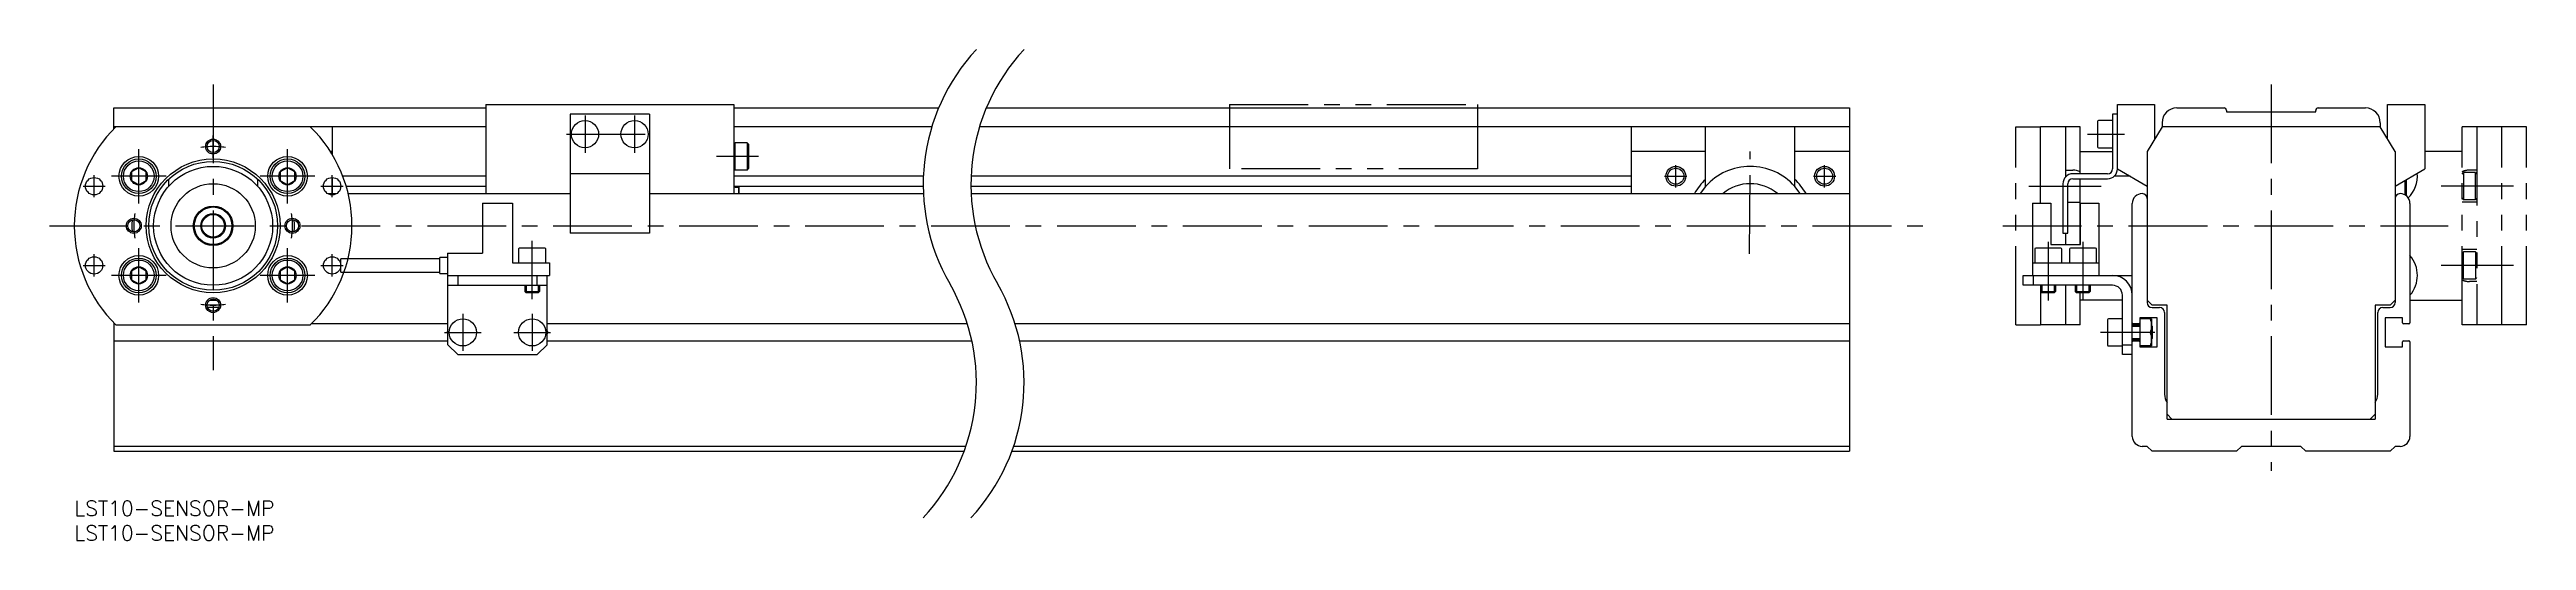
# Model space of a CAD drawing. Extents: x -5 to 495, y -8 to 91.
import ezdxf

# ---------------------------------------------------------------- set-up
doc = ezdxf.new("R2010")
doc.units = 0
doc.header["$LTSCALE"] = 0.5
for name, pattern in [('CENTER', [50.8, 31.75, -6.35, 6.35, -6.35]), ('DASHED', [19.05, 12.7, -6.35]), ('PHANTOM', [63.5, 31.75, -6.35, 6.35, -6.35, 6.35, -6.35])]:
    doc.linetypes.add(name, pattern=pattern)
for name, color, linetype in [('MSM_CENTER', 1, 'CENTER'), ('MSM_CONTINUOUS', 7, 'CONTINUOUS'), ('MSM_DASHED', 4, 'DASHED'), ('MSM_IMAGINARY', 6, 'PHANTOM'), ('MSM_NARROW', 5, 'CONTINUOUS'), ('MSM_PART_NUMBER', 7, 'CONTINUOUS')]:
    doc.layers.add(name, color=color, linetype=linetype)
doc.styles.get("Standard").update_dxf_attribs({"font": 'txt.shx', "height": 3, "bigfont": 'bigfont.shx'})

msp = doc.modelspace()

# ---------------------------------------------------------------- linework, layer by layer
at = {"layer": 'MSM_CENTER'}
for p, q in [((28, 84), (28, 26.37)), ((443.07, 84), (443.07, 6.05)), ((103, 77.75), (103, 70.25)), ((113, 77.75), (113, 70.25)), ((13, 60), (13, 71)), ((28, 69.25), (28, 73.75)), ((43, 60), (43, 71)), ((99.25, 74), (116.75, 74)), ((337.88, 49.88), (338, 70.52)), ((406.03, 74), (413.52, 74)), ((4, 61.25), (4, 65.75)), ((18.5, 65.5), (7.5, 65.5)), ((48.5, 65.5), (37.5, 65.5)), ((52, 61.25), (52, 65.75)), ((138, 69.5), (129.5, 69.5)), ((320.75, 65.5), (325.25, 65.5)), ((323, 63.25), (323, 67.75)), ((350.75, 65.5), (355.25, 65.5)), ((353, 63.25), (353, 67.75)), ((1.75, 63.5), (6.25, 63.5)), ((49.75, 63.5), (54.25, 63.5)), ((394.21, 63.5), (408.79, 63.5)), ((491.93, 63.5), (477.35, 63.5)), ((-5, 55.5), (375.23, 55.5)), ((388.93, 55.5), (478.79, 55.5)), ((13, 40), (13, 51)), ((43, 40), (43, 51)), ((92.35, 40.68), (92.35, 52.5)), ((398.07, 52.3), (398.07, 40.46)), ((405.07, 52.3), (405.07, 40.46)), ((1.75, 47.5), (6.25, 47.5)), ((4, 45.25), (4, 49.75)), ((18.5, 45.5), (7.5, 45.5)), ((48.5, 45.5), (37.5, 45.5)), ((49.75, 47.5), (54.25, 47.5)), ((52, 45.25), (52, 49.75)), ((491.93, 47.5), (477.35, 47.5)), ((78.35, 37.75), (78.35, 30.25)), ((92.35, 37.75), (92.35, 30.25)), ((74.67, 34), (82.03, 34)), ((88.67, 34), (96.03, 34)), ((419.6, 34), (408.64, 34))]:
    msp.add_line(p, q, dxfattribs=at)
for start, end in [(81.0384, 98.9616), (171.0384, 188.9616), (351.0384, 8.9616), (261.0384, 278.9616)]:
    msp.add_arc((28, 55.5), 16, start, end, dxfattribs=at)
at = {"layer": 'MSM_CONTINUOUS'}
for p, q in [((83, 80), (133, 80)), ((83, 80), (83, 62)), ((133, 80), (133, 62)), ((412.07, 67), (412.07, 80)), ((412.07, 80), (419.57, 80)), ((419.57, 80), (419.57, 73)), ((466.57, 73), (466.57, 80)), ((466.57, 80), (474.07, 80)), ((474.07, 80), (474.07, 67)), ((8, 75.1), (8, 79.3)), ((8, 79.3), (83, 79.3)), ((83, 75.5), (8, 75.5)), ((52, 75.5), (52, 69.92)), ((116, 78), (100, 78)), ((100, 78), (100, 54)), ((116, 78), (116, 54)), ((133, 79.3), (174.32, 79.3)), ((172.95, 75.5), (133, 75.5)), ((358, 75.5), (182.57, 75.5)), ((183.94, 79.3), (358, 79.3)), ((314, 75.5), (314, 62)), ((329, 63.44), (329, 75.5)), ((347, 63.44), (347, 75.5)), ((358, 79.3), (358, 10)), ((396.57, 60.1), (396.57, 75.5)), ((404.57, 75.5), (396.57, 75.5)), ((401.57, 75.5), (401.57, 65.32)), ((404.57, 66), (404.57, 75.5)), ((408.07, 76.55), (408.07, 71.45)), ((411.07, 76.75), (408.27, 76.75)), ((412.07, 78), (411.07, 78)), ((411.07, 78), (411.07, 67)), ((421.07, 75.5), (418.07, 70.5)), ((421.07, 76.3), (421.07, 75.5)), ((465.07, 75.5), (421.07, 75.5)), ((424.07, 79.3), (433.57, 79.3)), ((434.07, 78.8), (434.07, 78.5)), ((434.07, 78.5), (452.07, 78.5)), ((452.07, 78.5), (452.07, 78.8)), ((452.57, 79.3), (462.07, 79.3)), ((465.07, 76.3), (465.07, 75.5)), ((468.07, 70.5), (465.07, 75.5)), ((52, 70.5), (51.64, 70.5)), ((133, 71.95), (133.3, 72.25)), ((135.7, 72.25), (133.3, 72.25)), ((133.3, 66.75), (133.3, 72.25)), ((136, 71.95), (135.7, 72.25)), ((135.7, 72.25), (135.7, 66.75)), ((136, 71.95), (136, 67.05)), ((329, 70.5), (314, 70.5)), ((358, 70.5), (347, 70.5)), ((404.57, 70.5), (411.07, 70.5)), ((408.27, 71.25), (411.07, 71.25)), ((418.07, 70.5), (418.07, 40)), ((468.07, 70.5), (468.07, 40)), ((13, 67.23), (11.5, 66.37)), ((11.5, 66.37), (11.5, 64.63)), ((14.5, 66.37), (13, 67.23)), ((14.5, 64.63), (14.5, 66.37)), ((43, 67.23), (41.5, 66.37)), ((41.5, 66.37), (41.5, 64.63)), ((44.5, 66.37), (43, 67.23)), ((44.5, 64.63), (44.5, 66.37)), ((52, 65.25), (52, 62)), ((54.11, 65.62), (83, 65.62)), ((116, 66), (100, 66)), ((133, 67.05), (133.3, 66.75)), ((133, 65.62), (171.25, 65.62)), ((135.7, 66.75), (133.3, 66.75)), ((135.7, 66.75), (136, 67.05)), ((180.87, 65.62), (314, 65.62)), ((401.57, 66.75), (403.06, 66.75)), ((410.07, 66), (403.07, 66)), ((403.07, 65), (410.07, 65)), ((404.57, 51.7), (404.57, 65)), ((414.66, 65.5), (411.39, 65.5)), ((412.07, 67), (418.07, 63.53)), ((468.07, 63.53), (474.07, 67)), ((11.5, 64.63), (13, 63.77)), ((13, 63.77), (14.5, 64.63)), ((19, 64.88), (19, 63.44)), ((37, 63.44), (37, 64.88)), ((41.5, 64.63), (43, 63.77)), ((43, 63.77), (44.5, 64.63)), ((53.75, 63.42), (50.25, 63.42)), ((51.1, 62), (52.9, 62)), ((83, 63.42), (54.86, 63.42)), ((55.24, 62), (100, 62)), ((82.35, 60.1), (88.35, 60.1)), ((82.35, 60.1), (82.35, 50)), ((88.35, 60.1), (88.35, 48)), ((116, 62), (171.25, 62)), ((171.21, 63.42), (133, 63.42)), ((133.5, 63.3), (134, 63.3)), ((134, 62), (134, 63.3)), ((134, 63.3), (134, 62)), ((314, 63.42), (180.83, 63.42)), ((180.87, 62), (358, 62)), ((329, 63.44), (327.91, 62)), ((348.09, 62), (347, 63.44)), ((394.93, 60.1), (394.93, 48)), ((394.93, 60.1), (398.63, 60.1)), ((398.63, 60.1), (398.63, 51.7)), ((401.07, 64), (401.07, 54)), ((402.07, 54), (402.07, 64)), ((402.07, 60.25), (404.57, 60.25)), ((404.63, 51.7), (404.63, 60.1)), ((404.63, 60.1), (408.33, 60.1)), ((408.33, 60.1), (408.33, 48)), ((415.07, 13), (415.07, 60)), ((470.07, 61.73), (470.07, 64.69)), ((470.36, 61.53), (470.36, 64.85)), ((471.07, 60), (471.07, 35.9)), ((75.25, 50), (75.25, 45.5)), ((75.25, 50), (82.35, 50)), ((89.6, 50.8), (89.6, 48)), ((94.9, 51), (89.8, 51)), ((95.1, 48), (95.1, 50.8)), ((116, 54), (100, 54)), ((395.38, 50.8), (395.38, 48)), ((400.68, 51), (395.58, 51)), ((398.63, 51.7), (404.63, 51.7)), ((400.88, 48), (400.88, 50.8)), ((401.07, 54), (402.07, 54)), ((401.57, 54), (401.57, 51.7)), ((402.38, 50.8), (402.38, 48)), ((407.68, 51), (402.58, 51)), ((407.88, 48), (407.88, 50.8)), ((13, 47.23), (11.5, 46.37)), ((11.5, 46.37), (11.5, 44.63)), ((14.5, 46.37), (13, 47.23)), ((14.5, 44.63), (14.5, 46.37)), ((43, 47.23), (41.5, 46.37)), ((41.5, 46.37), (41.5, 44.63)), ((44.5, 46.37), (43, 47.23)), ((44.5, 44.63), (44.5, 46.37)), ((73.75, 48.85), (53.75, 48.85)), ((53.75, 46.15), (53.75, 48.85)), ((53.75, 46.15), (73.75, 46.15)), ((75.25, 49.1), (73.75, 49.1)), ((73.75, 45.9), (73.75, 49.1)), ((73.75, 45.9), (75.25, 45.9)), ((75.25, 45.5), (95.85, 45.5)), ((75.35, 31.5), (75.35, 45.5)), ((77.35, 45.5), (77.35, 43.5)), ((88.35, 48), (95.85, 48)), ((93.35, 43.5), (93.35, 45.5)), ((95.35, 31.5), (95.35, 45.5)), ((95.85, 48), (95.85, 45.5)), ((393.07, 45.5), (415.07, 45.5)), ((393.07, 43.5), (393.07, 45.5)), ((394.93, 48), (408.33, 48)), ((394.93, 48), (394.93, 45.5)), ((395.07, 45.5), (395.07, 43.5)), ((408.33, 48), (408.33, 45.5)), ((11.5, 44.63), (13, 43.77)), ((13, 43.77), (14.5, 44.63)), ((27.25, 40.5), (28.75, 40.5)), ((41.5, 44.63), (43, 43.77)), ((43, 43.77), (44.5, 44.63)), ((75.35, 43.5), (95.35, 43.5)), ((90.85, 43.5), (90.85, 42.27)), ((91.12, 42), (90.85, 42.27)), ((90.85, 42.27), (93.85, 42.27)), ((93.58, 42), (91.12, 42)), ((93.85, 42.27), (93.58, 42)), ((93.85, 43.5), (93.85, 42.27)), ((411.07, 43.5), (393.07, 43.5)), ((396.57, 43.5), (396.57, 35.5)), ((396.57, 42.27), (399.57, 42.27)), ((396.84, 42), (396.57, 42.27)), ((399.3, 42), (396.84, 42)), ((399.57, 42.27), (399.3, 42)), ((399.57, 43.5), (399.57, 42.27)), ((401.57, 43.5), (401.57, 35.5)), ((403.57, 43.5), (403.57, 42.27)), ((403.57, 42.27), (406.57, 42.27)), ((403.84, 42), (403.57, 42.27)), ((406.3, 42), (403.84, 42)), ((404.57, 35.5), (404.57, 42)), ((413.07, 40.5), (404.57, 40.5)), ((406.57, 42.27), (406.3, 42)), ((406.57, 43.5), (406.57, 42.27)), ((413.07, 29.5), (413.07, 41.5)), ((418.07, 40.5), (419.07, 39.5)), ((467.07, 39.5), (468.07, 40.5)), ((8, 35.9), (8, 10)), ((8, 35.9), (8, 35.9)), ((8.2, 35.7), (8, 35.7)), ((8.4, 35.5), (47.6, 35.5)), ((29.25, 39.5), (26.75, 39.5)), ((29.15, 39), (26.85, 39)), ((75.35, 35.7), (47.8, 35.7)), ((180.13, 35.7), (95.35, 35.7)), ((358, 35.7), (189.75, 35.7)), ((404.57, 35.5), (396.57, 35.5)), ((410.07, 36.55), (410.07, 34.12)), ((413.07, 36.75), (410.27, 36.75)), ((415.07, 35.5), (416.57, 35.5)), ((416.37, 35.7), (415.27, 35.7)), ((420.07, 36.9), (416.57, 36.9)), ((416.57, 36.9), (416.57, 31.1)), ((418.97, 36.75), (416.57, 36.75)), ((418.97, 36.75), (418.97, 31.25)), ((418.97, 35.33), (419.07, 35.23)), ((422.07, 39.5), (419.07, 39.5)), ((419.07, 39), (420.57, 39)), ((419.07, 35.23), (419.07, 32.77)), ((420.07, 31.1), (420.07, 36.9)), ((421.57, 38), (421.57, 21.5)), ((422.07, 16.5), (422.07, 39.5)), ((467.07, 39.5), (464.07, 39.5)), ((464.07, 39.5), (464.07, 16.5)), ((464.57, 21.5), (464.57, 38)), ((465.57, 39), (467.07, 39)), ((469.57, 36.9), (466.07, 36.9)), ((466.07, 36.9), (466.07, 31.1)), ((469.57, 35.9), (469.57, 36.9)), ((470.87, 35.7), (469.77, 35.7)), ((8, 32.3), (75.35, 32.3)), ((75.17, 34), (75.35, 34.3)), ((75.35, 33.7), (75.17, 34)), ((75.35, 31.5), (77.35, 29.5)), ((93.35, 29.5), (95.35, 31.5)), ((95.35, 34.3), (95.52, 34)), ((95.52, 34), (95.35, 33.7)), ((95.35, 32.3), (181.02, 32.3)), ((190.64, 32.3), (358, 32.3)), ((410.07, 34.12), (410.07, 31.45)), ((410.27, 31.25), (413.07, 31.25)), ((413.07, 31.5), (415.07, 31.5)), ((415.07, 32.5), (416.57, 32.5)), ((415.27, 32.3), (416.37, 32.3)), ((418.72, 34), (416.57, 34)), ((418.97, 31.25), (416.57, 31.25)), ((416.57, 31.1), (420.07, 31.1)), ((419.07, 32.77), (418.97, 32.67)), ((466.07, 31.1), (469.57, 31.1)), ((469.57, 31.1), (469.57, 32.1)), ((469.77, 32.3), (470.87, 32.3)), ((469.77, 32.3), (470.87, 32.3)), ((471.07, 32.1), (471.07, 13)), ((77.35, 29.5), (93.35, 29.5)), ((415.07, 29.5), (413.07, 29.5)), ((422.07, 17.5), (423.07, 16.5)), ((422.07, 16.5), (464.07, 16.5)), ((463.07, 16.5), (464.07, 17.5)), ((179.82, 11), (8, 11)), ((8, 10), (179.46, 10)), ((189.08, 10), (358, 10)), ((358, 11), (189.44, 11)), ((418.07, 11), (417.07, 11)), ((419.07, 10), (418.07, 11)), ((436.07, 10), (419.07, 10)), ((437.07, 11), (436.07, 10)), ((449.07, 11), (437.07, 11)), ((450.07, 10), (449.07, 11)), ((467.07, 10), (450.07, 10)), ((468.07, 11), (467.07, 10)), ((469.07, 11), (468.07, 11))]:
    msp.add_line(p, q, dxfattribs=at)
for centre, radius in [((103, 74), 2.75), ((113, 74), 2.75), ((28, 71.5), 1.23), ((4, 63.5), 1.75), ((13, 65.5), 4), ((13, 65.5), 3.5), ((13, 65.5), 3.1), ((13, 65.5), 1.73), ((28, 55.5), 13.5), ((28, 55.5), 13), ((28, 55.5), 12), ((43, 65.5), 4), ((43, 65.5), 3.5), ((43, 65.5), 3.1), ((43, 65.5), 1.73), ((52, 63.5), 1.75), ((323, 65.5), 1.62), ((353, 65.5), 1.62), ((28, 55.5), 8.5), ((12, 55.5), 1.23), ((28, 55.5), 4), ((28, 55.5), 3.8), ((28, 55.5), 2.5), ((28, 55.5), 2.3), ((44, 55.5), 1.23), ((4, 47.5), 1.75), ((13, 45.5), 4), ((13, 45.5), 3.5), ((13, 45.5), 3.1), ((13, 45.5), 1.73), ((43, 45.5), 4), ((43, 45.5), 3.5), ((43, 45.5), 3.1), ((43, 45.5), 1.73), ((52, 47.5), 1.75), ((28, 39.5), 1.23), ((78.35, 34), 2.75), ((92.35, 34), 2.75)]:
    msp.add_circle(centre, radius, dxfattribs=at)
for centre, radius, start, end in [((28, 55.5), 28, 134.4153, 225.5847), ((28, 55.5), 28, 314.4153, 45.5847), ((408.27, 76.55), 0.2, 90, 180), ((424.07, 76.3), 3, 90, 180), ((433.57, 78.8), 0.5, 0, 90), ((452.57, 78.8), 0.5, 90, 180), ((462.07, 76.3), 3, 0, 90), ((408.27, 71.45), 0.2, 180, 270), ((338, 55.5), 12, 41.4091, 138.59), ((403.07, 64), 2, 90, 180), ((403.07, 64), 1, 90, 180), ((402.92, 62.87), 3.89, 64.9107, 87.9099), ((410.07, 67), 1, 270, 0), ((410.07, 67), 2, 270, 0), ((466.47, 65.5), 6.1, 314.1971, 5.7789), ((133.5, 63.8), 0.5, 228.5902, 269.9987), ((338, 55.5), 13, 133.8127, 149.9999), ((338, 55.5), 8.5, 49.881, 130.119), ((338, 55.5), 13, 30.0001, 46.1865), ((417.07, 60), 2, 90, 180), ((417.07, 61), 1, 0, 90), ((469.07, 61), 1, 90, 180), ((469.07, 60), 2, 0, 90), ((17.58, 55.5), 6, 168.3156, 191.6844), ((38.42, 55.5), 6, 348.3156, 11.6844), ((89.8, 50.8), 0.2, 89.9978, 180.0011), ((94.9, 50.8), 0.2, 359.9989, 90.0022), ((395.58, 50.8), 0.2, 90.0002, 180.0001), ((400.68, 50.8), 0.2, 0, 90), ((402.58, 50.8), 0.2, 90.0004, 180.0001), ((407.68, 50.8), 0.2, 0.0002, 89.9997), ((411.07, 41.5), 4, 0, 90), ((466.47, 45.5), 6.1, 318.9466, 41.0534), ((411.07, 41.5), 2, 0, 90), ((419.07, 40), 1, 180, 270), ((467.07, 40), 1, 270, 0), ((410.27, 36.55), 0.2, 90, 180), ((415.27, 35.9), 0.2, 180, 270), ((416.37, 35.9), 0.2, 270, 0), ((415, 35.37), 3.97, 339.7439, 20.2561), ((420.57, 38), 1, 0, 90), ((465.57, 38), 1, 90, 180), ((469.77, 35.9), 0.2, 180, 270), ((470.87, 35.9), 0.2, 270, 0), ((410.27, 31.45), 0.2, 180, 270), ((415.27, 32.1), 0.2, 90, 180), ((416.37, 32.1), 0.2, 0, 90), ((415, 32.63), 3.97, 339.7439, 20.2561), ((469.77, 32.1), 0.2, 90, 180), ((469.77, 32.1), 0.2, 90, 180), ((470.87, 32.1), 0.2, 0, 90), ((470.87, 32.1), 0.2, 0, 90), ((424.57, 21.5), 3, 180, 213.5573), ((461.57, 21.5), 3, 326.4427, 0), ((417.07, 13), 2, 180, 270), ((469.07, 13), 2, 270, 0)]:
    msp.add_arc(centre, radius, start, end, dxfattribs=at)
at = {"layer": 'MSM_DASHED'}
msp.add_line((415.07, 41.49), (415.07, 41.5), dxfattribs=at)
at = {"layer": 'MSM_IMAGINARY'}
for p, q in [((233, 80), (233, 67)), ((233, 80), (283, 80)), ((283, 80), (283, 67)), ((391.57, 75.5), (396.57, 75.5)), ((391.57, 35.5), (391.57, 75.5)), ((481.57, 35.5), (481.57, 75.5)), ((494.57, 75.5), (481.57, 75.5)), ((484.57, 75.5), (484.57, 35.5)), ((489.57, 35.5), (489.57, 75.5)), ((494.57, 35.5), (494.57, 75.5)), ((481.57, 70.5), (474.07, 70.5)), ((283, 67), (233, 67)), ((481.57, 65.95), (481.87, 66.25)), ((484.27, 66.25), (481.87, 66.25)), ((481.87, 66.25), (481.87, 60.75)), ((484.57, 66.75), (483.07, 66.75)), ((484.27, 66.25), (484.57, 65.95)), ((484.27, 60.75), (484.27, 66.25)), ((481.57, 61.05), (481.87, 60.75)), ((484.57, 60.25), (481.57, 60.25)), ((484.27, 60.75), (481.87, 60.75)), ((484.57, 61.05), (484.27, 60.75)), ((484.57, 50.75), (481.57, 50.75)), ((481.57, 49.95), (481.87, 50.25)), ((481.87, 44.75), (481.87, 50.25)), ((484.27, 50.25), (481.87, 50.25)), ((484.27, 50.25), (484.27, 44.75)), ((484.57, 49.95), (484.27, 50.25)), ((481.57, 45.05), (481.87, 44.75)), ((484.27, 44.75), (484.57, 45.05)), ((471.07, 40.5), (481.57, 40.5)), ((484.27, 44.75), (481.87, 44.75)), ((484.57, 44.25), (483.07, 44.25)), ((391.57, 35.5), (396.57, 35.5)), ((494.57, 35.5), (481.57, 35.5))]:
    msp.add_line(p, q, dxfattribs=at)
for centre, start, end in [((483.21, 62.87), 92.0901, 115.0893), ((483.21, 48.13), 244.9107, 267.9099)]:
    msp.add_arc(centre, 3.89, start, end, dxfattribs=at)
at = {"layer": 'MSM_NARROW'}
for p, q in [((91.12, 43.5), (91.12, 42)), ((93.58, 43.5), (93.58, 42)), ((396.84, 43.5), (396.84, 42)), ((399.3, 43.5), (399.3, 42)), ((403.84, 43.5), (403.84, 42)), ((406.3, 43.5), (406.3, 42)), ((415.07, 35.23), (416.57, 35.23)), ((418.97, 35.23), (419.07, 35.23)), ((415.07, 32.77), (416.57, 32.77)), ((418.97, 32.77), (419.07, 32.77))]:
    msp.add_line(p, q, dxfattribs=at)
for centre, radius in [((28, 71.5), 1.5), ((323, 65.5), 2), ((353, 65.5), 2), ((12, 55.5), 1.5), ((44, 55.5), 1.5), ((28, 39.5), 1.5)]:
    msp.add_circle(centre, radius, dxfattribs=at)
for centre, start, end in [((211.21, 63.83), 137.0586, 210), ((220.83, 63.83), 137.0586, 210), ((141.93, 23.83), 317.0586, 30), ((151.55, 23.83), 317.0586, 30)]:
    msp.add_arc(centre, 40, start, end, dxfattribs=at)

# ---------------------------------------------------------------- texts
at = {"layer": 'MSM_PART_NUMBER'}
for p in [(0, -3), (0, -8)]:
    msp.add_text('LST10-SENSOR-MP', height=3, dxfattribs=at).set_placement(p)

doc.saveas('drawing.dxf')
